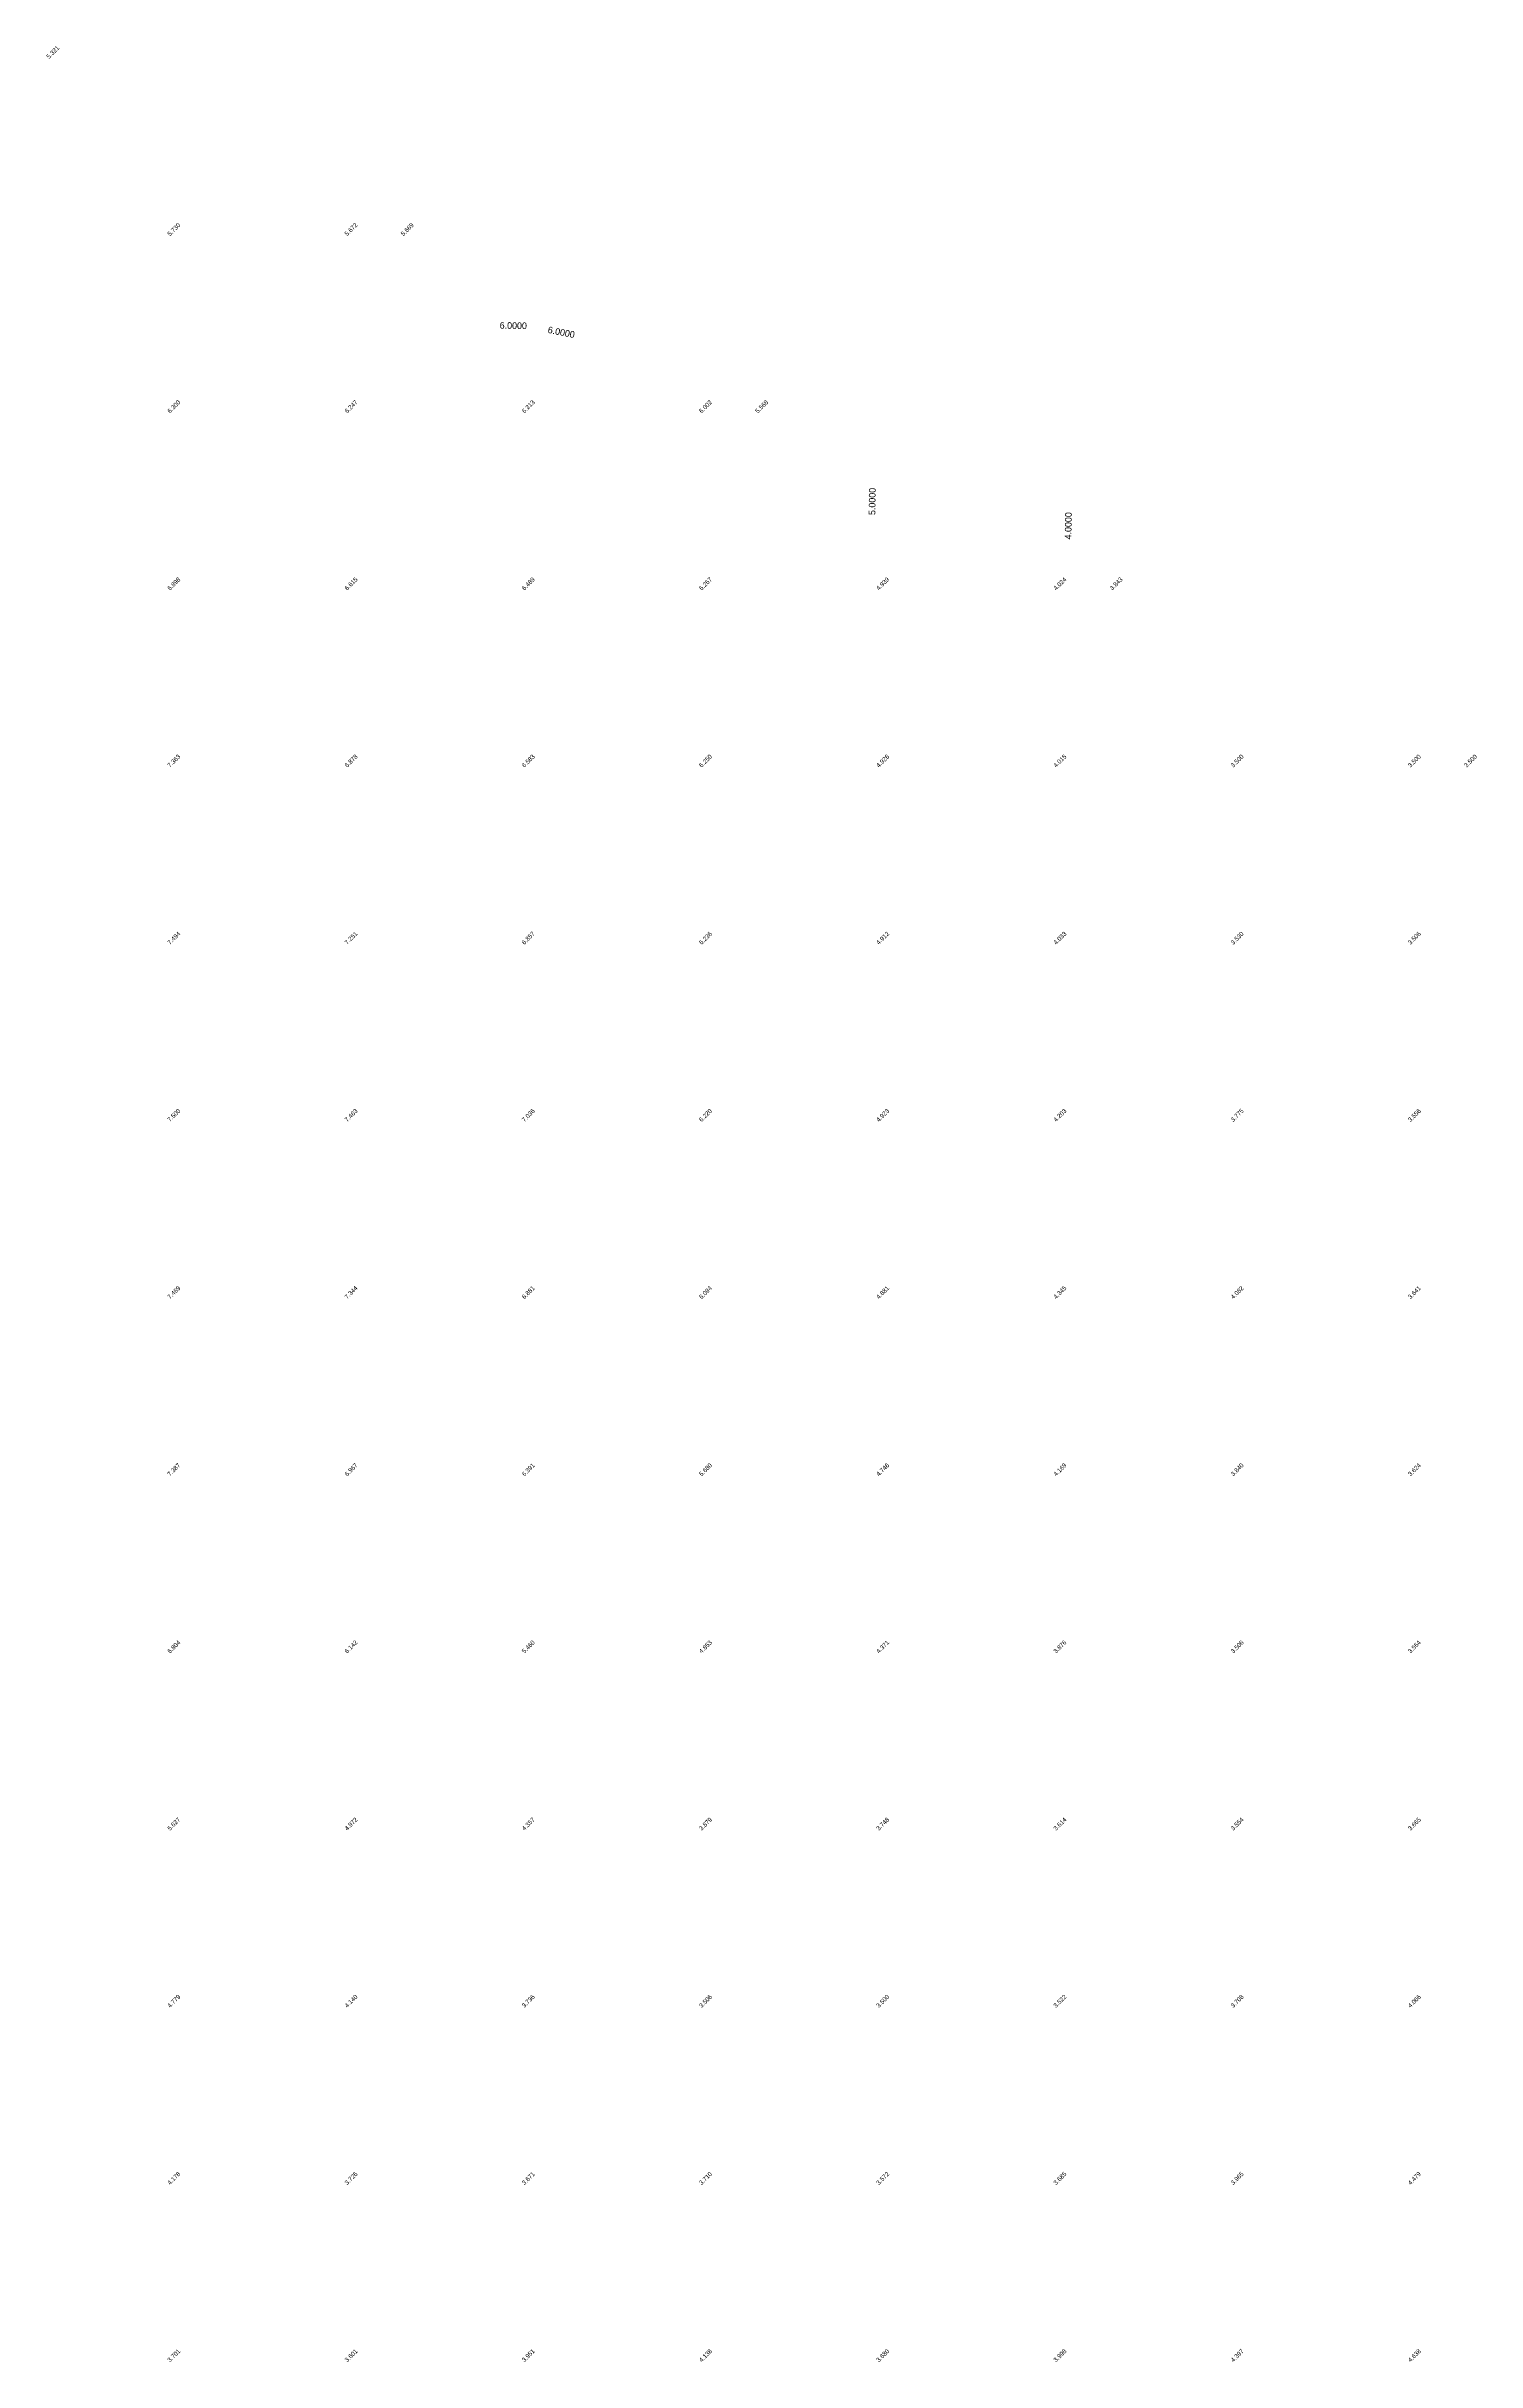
# Model space of a CAD drawing. Header units: metres. Extents: x 286386 to 287779, y 2079267 to 2080589.
# Drawn here: x 287085.6 to 287247, y 2080079.3 to 2080340.7 of the extents above; entities that cross this region are included whole.
import ezdxf
from ezdxf.enums import TextEntityAlignment as Align

# ---------------------------------------------------------------- set-up
doc = ezdxf.new("R2010")
doc.units = ezdxf.units.M
doc.header["$MEASUREMENT"] = 0
doc.layers.add('ESContAnn', color=231, linetype='Continuous')
doc.layers.add('ESElevation', color=150, linetype='Continuous')

msp = doc.modelspace()

# ---------------------------------------------------------------- texts
at = {"layer": 'ESContAnn'}
for s, rotation, p in [('6.0000', 359.076, (287138.31, 2080309.14)), ('6.0000', 348.9298, (287143.73, 2080308.39)), ('5.0000', 89.3969, (287178.81, 2080289.29)), ('4.0000', 88.9949, (287200.94, 2080286.54))]:
    msp.add_text(s, height=0.75, rotation=rotation, dxfattribs=at).set_placement(p, align=Align.MIDDLE_CENTER)
at = {"layer": 'ESElevation'}
for s, p in [('5.321', (287086.34, 2080340)), ('5.730', (287100, 2080320)), ('5.672', (287120, 2080320)), ('5.669', (287126.34, 2080320)), ('6.300', (287100, 2080300)), ('6.247', (287120, 2080300)), ('6.213', (287140, 2080300)), ('6.002', (287160, 2080300)), ('5.568', (287166.34, 2080300)), ('6.898', (287100, 2080280)), ('6.615', (287120, 2080280)), ('6.489', (287140, 2080280)), ('6.267', (287160, 2080280)), ('4.939', (287180, 2080280)), ('4.024', (287200, 2080280)), ('3.843', (287206.34, 2080280)), ('7.363', (287100, 2080260)), ('6.878', (287120, 2080260)), ('6.583', (287140, 2080260)), ('6.250', (287160, 2080260)), ('4.926', (287180, 2080260)), ('4.015', (287200, 2080260)), ('3.500', (287220, 2080260)), ('3.500', (287240, 2080260)), ('3.500', (287246.34, 2080260)), ('7.494', (287100, 2080240)), ('7.251', (287120, 2080240)), ('6.857', (287140, 2080240)), ('6.236', (287160, 2080240)), ('4.912', (287180, 2080240)), ('4.033', (287200, 2080240)), ('3.530', (287220, 2080240)), ('3.506', (287240, 2080240)), ('7.500', (287100, 2080220)), ('7.463', (287120, 2080220)), ('7.036', (287140, 2080220)), ('6.220', (287160, 2080220)), ('4.923', (287180, 2080220)), ('4.203', (287200, 2080220)), ('3.775', (287220, 2080220)), ('3.556', (287240, 2080220)), ('7.469', (287100, 2080200)), ('7.344', (287120, 2080200)), ('6.881', (287140, 2080200)), ('6.094', (287160, 2080200)), ('4.881', (287180, 2080200)), ('4.345', (287200, 2080200)), ('4.082', (287220, 2080200)), ('3.641', (287240, 2080200)), ('7.387', (287100, 2080180)), ('6.967', (287120, 2080180)), ('6.391', (287140, 2080180)), ('5.680', (287160, 2080180)), ('4.746', (287180, 2080180)), ('4.169', (287200, 2080180)), ('3.840', (287220, 2080180)), ('3.624', (287240, 2080180)), ('6.804', (287100, 2080160)), ('6.142', (287120, 2080160)), ('5.460', (287140, 2080160)), ('4.853', (287160, 2080160)), ('4.371', (287180, 2080160)), ('3.876', (287200, 2080160)), ('3.506', (287220, 2080160)), ('3.554', (287240, 2080160)), ('5.627', (287100, 2080140)), ('4.972', (287120, 2080140)), ('4.357', (287140, 2080140)), ('3.879', (287160, 2080140)), ('3.748', (287180, 2080140)), ('3.614', (287200, 2080140)), ('3.554', (287220, 2080140)), ('3.665', (287240, 2080140)), ('4.779', (287100, 2080120)), ('4.140', (287120, 2080120)), ('3.736', (287140, 2080120)), ('3.506', (287160, 2080120)), ('3.500', (287180, 2080120)), ('3.522', (287200, 2080120)), ('3.708', (287220, 2080120)), ('4.066', (287240, 2080120)), ('4.178', (287100, 2080100)), ('3.726', (287120, 2080100)), ('3.671', (287140, 2080100)), ('3.710', (287160, 2080100)), ('3.572', (287180, 2080100)), ('3.685', (287200, 2080100)), ('3.965', (287220, 2080100)), ('4.479', (287240, 2080100)), ('3.701', (287100, 2080080)), ('3.601', (287120, 2080080)), ('3.951', (287140, 2080080)), ('4.138', (287160, 2080080)), ('3.680', (287180, 2080080)), ('3.998', (287200, 2080080)), ('4.397', (287220, 2080080)), ('4.638', (287240, 2080080))]:
    msp.add_text(s, height=0.5, rotation=45, dxfattribs=at).set_placement(p, align=Align.MIDDLE_CENTER)

doc.saveas('drawing.dxf')
